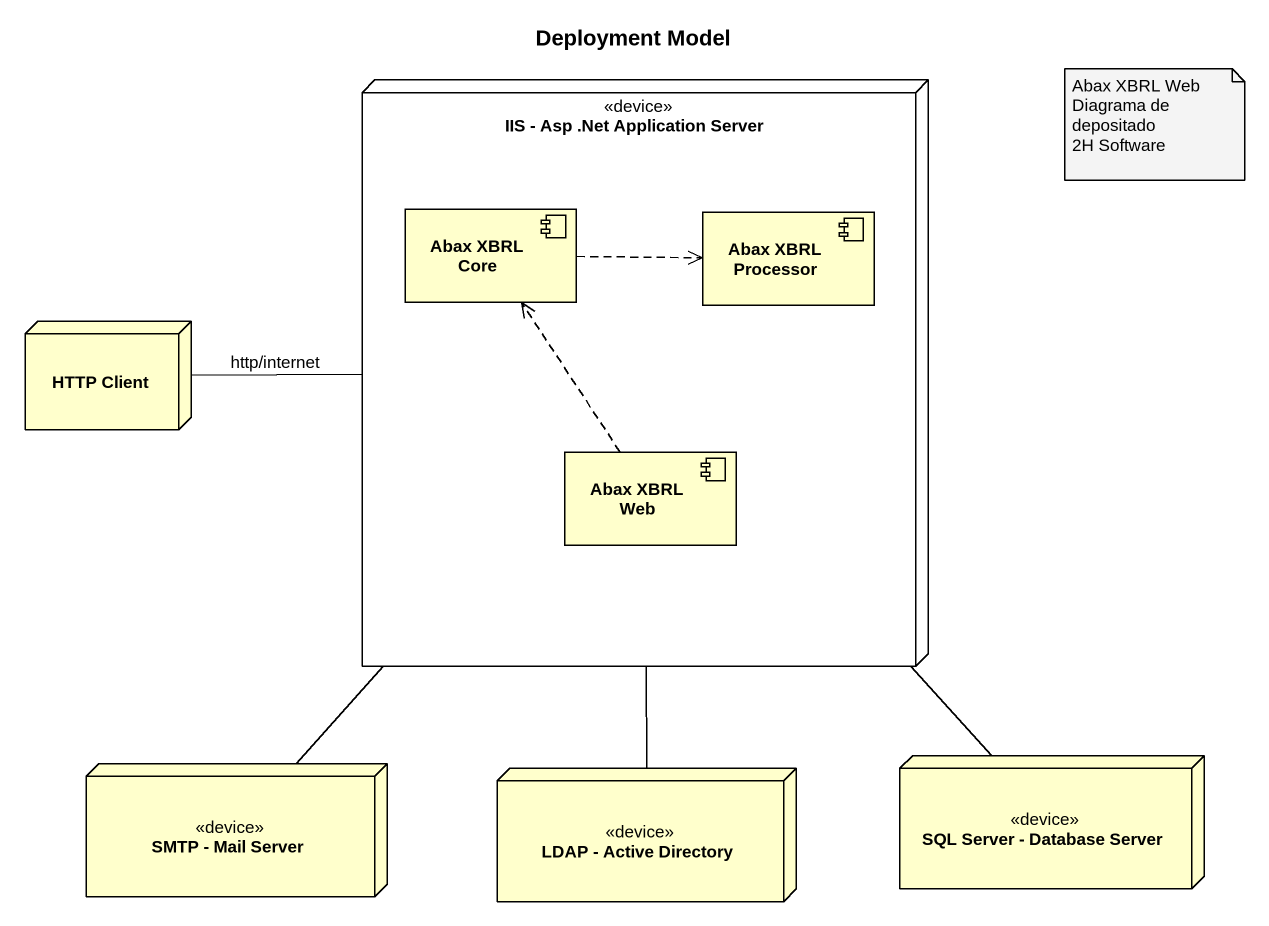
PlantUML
@startuml
title Deployment Model
node "IIS - Asp .Net Application Server" as IIS_Asp_Net_Application <<device>> {
  component "Abax XBRL Core" as Abax_XBRL_Core
  component "Abax XBRL Processor" as Abax_XBRL_Processor
  component "Abax XBRL Web" as Abax_XBRL_Web
}
node "HTTP Client" as HTTP_Client
node "SMTP - Mail Server" as SMTP_Mail_Server <<device>>
node "LDAP - Active Directory" as LDAP_Active_Directory <<device>>
node "SQL Server - Database Server" as SQL_Server_Database_Server <<device>>
Abax_XBRL_Core .right.> Abax_XBRL_Processor
HTTP_Client -right- IIS_Asp_Net_Application : http/internet
Abax_XBRL_Web .up.> Abax_XBRL_Core
SMTP_Mail_Server -up- IIS_Asp_Net_Application
LDAP_Active_Directory -up- IIS_Asp_Net_Application
SQL_Server_Database_Server -up- IIS_Asp_Net_Application
note as N1
  Abax XBRL Web
  Diagrama de depositado
  2H Software
end note
@enduml
